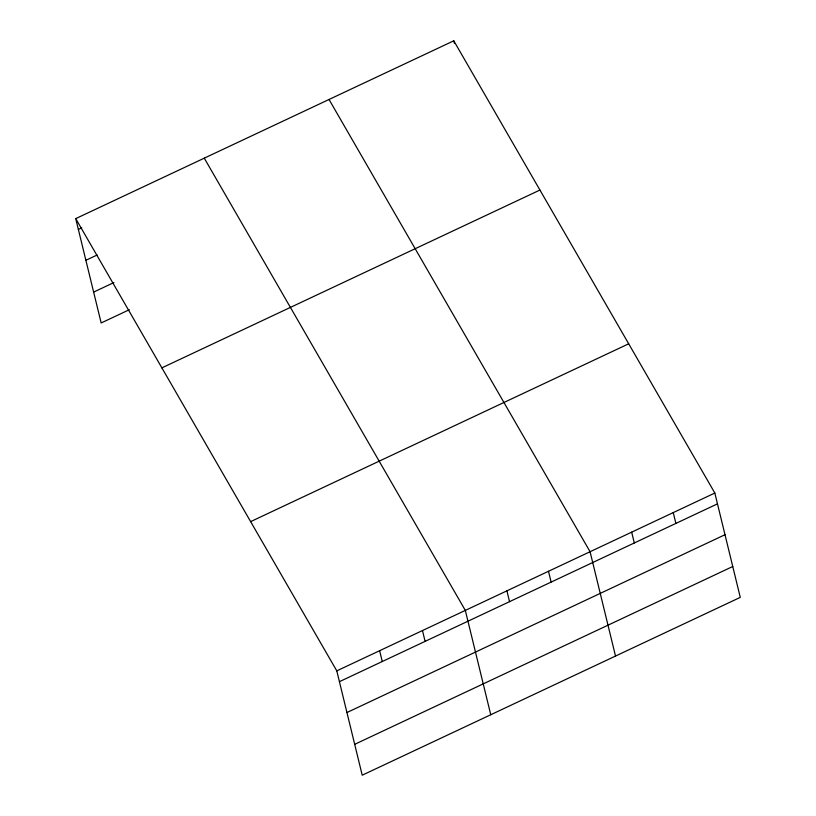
<?xml version="1.0" encoding="UTF-8"?>
<svg xmlns="http://www.w3.org/2000/svg" width="816" height="816" viewBox="0 0 816 816"><rect width="100%" height="100%" fill="white"/><g stroke="black" fill="none" stroke-linecap="round" stroke-linejoin="round"><path stroke-width="1.22" d="M75.725 218.627L453.788 40.8L714.836 493.037L740.275 597.373L362.212 775.2L336.784 670.864L75.725 218.627L101.164 322.963L129.346 309.703M78.356 229.439L81.743 227.848M85.884 260.294L97.155 254.99M93.636 292.097L113.934 282.55M161.874 367.863L539.937 190.036M250.634 521.628L628.697 343.801M336.784 670.864L714.836 493.037M339.415 681.676L717.478 503.849M346.933 712.541L724.996 534.715M354.685 744.335L732.748 566.508M329.032 99.481L590.08 551.728L615.519 656.054M204.265 158.161L465.324 610.409L490.753 714.734M673.251 512.601L675.893 523.413M631.666 532.165L634.307 542.966M453.788 40.8L454.369 43.197M548.495 571.282L551.126 582.094M506.909 590.845L509.541 601.657M422.474 630.564L425.105 641.366M379.624 650.709L382.265 661.521"/></g></svg>
